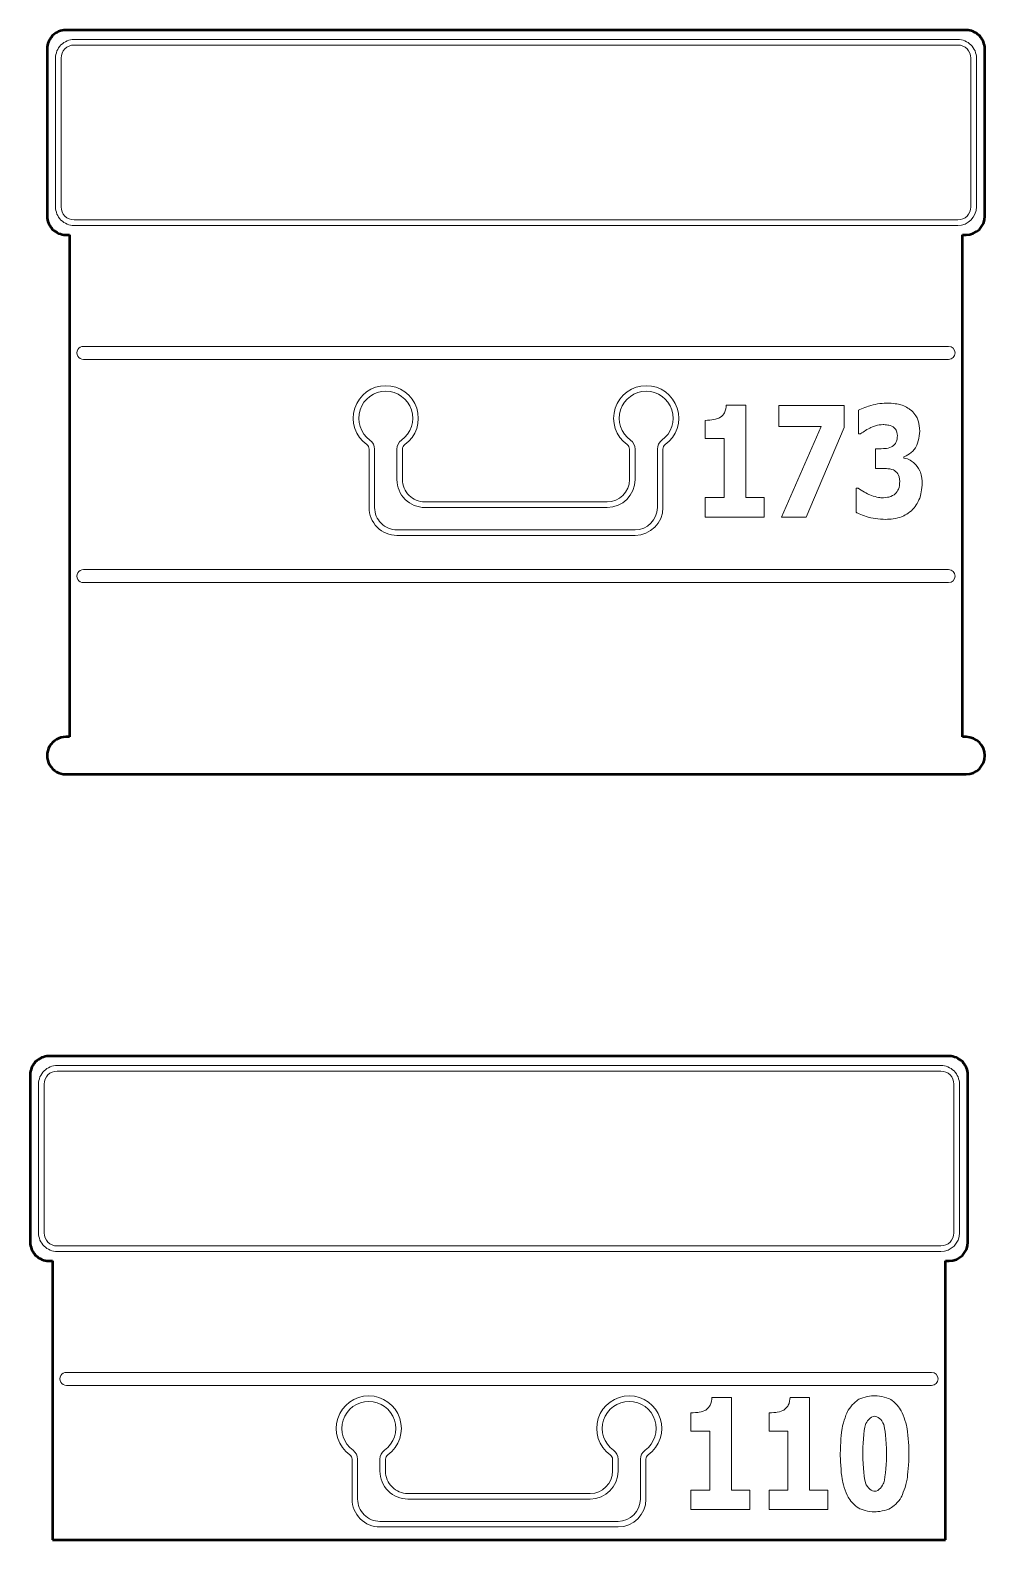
# Model space of a CAD drawing. Header units: millimetres. Extents: x -4457 to 5436, y 521 to 6420.
# Drawn here: x -3771 to -3258, y 2263 to 3074 of the extents above; entities that cross this region are included whole.
import ezdxf

# ---------------------------------------------------------------- set-up
doc = ezdxf.new("R2010")
doc.units = ezdxf.units.MM
doc.header["$MEASUREMENT"] = 0
doc.layers.add('layer 1', color=7, linetype='Continuous')
doc.layers.add('layer 2', color=7, linetype='Continuous')

msp = doc.modelspace()

# ---------------------------------------------------------------- linework, layer by layer
at = {"layer": 'layer 1', "lineweight": 50}
for points, knots in [([(-3752.0515, 3074.3424), (-3754.7036, 3074.3424), (-3757.2472, 3073.2888), (-3759.1225, 3071.4135), (-3759.1225, 3071.4135), (-3760.9979, 3069.5381), (-3762.0515, 3066.9946), (-3762.0515, 3064.3424)], [0, 0, 0, 0, 0.33333333, 0.33333333, 0.33333333, 0.33333333, 1, 1, 1, 1]), ([(-3258.0515, 3064.3424), (-3258.0515, 3066.9946), (-3259.105, 3069.5381), (-3260.9804, 3071.4135), (-3260.9804, 3071.4135), (-3262.8558, 3073.2888), (-3265.3993, 3074.3424), (-3268.0515, 3074.3424)], [0, 0, 0, 0, 0.33333333, 0.33333333, 0.33333333, 0.33333333, 1, 1, 1, 1]), ([(-3762.0515, 2974.3424), (-3762.0515, 2971.6902), (-3760.9979, 2969.1467), (-3759.1225, 2967.2713), (-3759.1225, 2967.2713), (-3757.2472, 2965.396), (-3754.7036, 2964.3424), (-3752.0515, 2964.3424)], [0, 0, 0, 0, 0.33333333, 0.33333333, 0.33333333, 0.33333333, 1, 1, 1, 1]), ([(-3752.0515, 2694.3424), (-3755.6241, 2694.3424), (-3758.9254, 2692.4364), (-3760.7117, 2689.3424), (-3760.7117, 2689.3424), (-3762.498, 2686.2484), (-3762.498, 2682.4364), (-3760.7117, 2679.3424), (-3760.7117, 2679.3424), (-3758.9254, 2676.2484), (-3755.6241, 2674.3424), (-3752.0515, 2674.3424)], [0, 0, 0, 0, 0.25, 0.25, 0.25, 0.25, 0.5, 0.5, 0.5, 0.5, 1, 1, 1, 1]), ([(-3268.0515, 2674.3424), (-3262.5286, 2674.3424), (-3258.0515, 2678.8195), (-3258.0515, 2684.3424), (-3258.0515, 2684.3424), (-3258.0514, 2689.8652), (-3262.5286, 2694.3424), (-3268.0514, 2694.3424)], [0, 0, 0, 0, 0.33333333, 0.33333333, 0.33333333, 0.33333333, 1, 1, 1, 1]), ([(-3761.1669, 2522.7163), (-3763.8191, 2522.7163), (-3766.3626, 2521.6627), (-3768.238, 2519.7873), (-3768.238, 2519.7873), (-3770.1133, 2517.912), (-3771.1669, 2515.3684), (-3771.1669, 2512.7163)], [0, 0, 0, 0, 0.33333333, 0.33333333, 0.33333333, 0.33333333, 1, 1, 1, 1]), ([(-3267.1669, 2512.7163), (-3267.1669, 2515.3684), (-3268.2205, 2517.912), (-3270.0958, 2519.7873), (-3270.0958, 2519.7873), (-3271.9712, 2521.6627), (-3274.5147, 2522.7163), (-3277.1669, 2522.7163)], [0, 0, 0, 0, 0.33333333, 0.33333333, 0.33333333, 0.33333333, 1, 1, 1, 1]), ([(-3771.1669, 2422.7163), (-3771.1669, 2420.0641), (-3770.1133, 2417.5206), (-3768.238, 2415.6452), (-3768.238, 2415.6452), (-3766.3626, 2413.7698), (-3763.8191, 2412.7163), (-3761.1669, 2412.7163)], [0, 0, 0, 0, 0.33333333, 0.33333333, 0.33333333, 0.33333333, 1, 1, 1, 1])]:
    msp.add_open_spline(points, degree=3, knots=knots, dxfattribs=at)
for points in [[(-3268.0515, 3074.3424), (-3268.0515, 3074.3424), (-3752.0515, 3074.3424), (-3752.0515, 3074.3424)], [(-3762.0515, 3064.3424), (-3762.0515, 3064.3424), (-3762.0515, 2974.3424), (-3762.0515, 2974.3424)], [(-3258.0515, 2974.3424), (-3258.0515, 2974.3424), (-3258.0515, 3064.3424), (-3258.0515, 3064.3424)], [(-3268.0515, 2964.3424), (-3262.5286, 2964.3424), (-3258.0515, 2968.8195), (-3258.0515, 2974.3423)], [(-3752.0515, 2964.3424), (-3752.0515, 2964.3424), (-3750.0515, 2964.3424), (-3750.0515, 2964.3424)], [(-3750.0515, 2964.3424), (-3750.0515, 2964.3424), (-3750.0515, 2694.3424), (-3750.0515, 2694.3424)], [(-3270.0515, 2694.3424), (-3270.0515, 2694.3424), (-3270.0515, 2964.3424), (-3270.0515, 2964.3424)], [(-3270.0515, 2964.3424), (-3270.0515, 2964.3424), (-3268.0515, 2964.3424), (-3268.0515, 2964.3424)], [(-3750.0515, 2694.3424), (-3750.0515, 2694.3424), (-3752.0515, 2694.3424), (-3752.0515, 2694.3424)], [(-3268.0515, 2694.3424), (-3268.0515, 2694.3424), (-3270.0515, 2694.3424), (-3270.0515, 2694.3424)], [(-3752.0515, 2674.3424), (-3752.0515, 2674.3424), (-3268.0515, 2674.3424), (-3268.0515, 2674.3424)], [(-3277.1669, 2522.7163), (-3277.1669, 2522.7163), (-3761.1669, 2522.7163), (-3761.1669, 2522.7163)], [(-3771.1669, 2512.7163), (-3771.1669, 2512.7163), (-3771.1669, 2422.7163), (-3771.1669, 2422.7163)], [(-3267.1669, 2422.7163), (-3267.1669, 2422.7163), (-3267.1669, 2512.7163), (-3267.1669, 2512.7163)], [(-3277.1669, 2412.7163), (-3271.6441, 2412.7163), (-3267.1669, 2417.1934), (-3267.1669, 2422.7162)], [(-3761.1669, 2412.7163), (-3761.1669, 2412.7163), (-3759.1669, 2412.7163), (-3759.1669, 2412.7163)], [(-3759.1669, 2412.7163), (-3759.1669, 2412.7163), (-3759.1669, 2262.7163), (-3759.1669, 2262.7163)], [(-3279.1669, 2262.7163), (-3279.1669, 2262.7163), (-3279.1669, 2412.7163), (-3279.1669, 2412.7163)], [(-3279.1669, 2412.7163), (-3279.1669, 2412.7163), (-3277.1669, 2412.7163), (-3277.1669, 2412.7163)], [(-3759.1669, 2262.7163), (-3759.1669, 2262.7163), (-3279.1669, 2262.7163), (-3279.1669, 2262.7163)]]:
    msp.add_open_spline(points, degree=3, dxfattribs=at)
at = {"layer": 'layer 2', "color": 240, "lineweight": 9}
for points, knots in [([(-3747.5515, 3069.3424), (-3750.2036, 3069.3424), (-3752.7472, 3068.2888), (-3754.6225, 3066.4135), (-3754.6225, 3066.4135), (-3756.4979, 3064.5381), (-3757.5515, 3061.9946), (-3757.5515, 3059.3424)], [0, 0, 0, 0, 0.33333333, 0.33333333, 0.33333333, 0.33333333, 1, 1, 1, 1]), ([(-3262.5515, 3059.3424), (-3262.5515, 3061.9946), (-3263.605, 3064.5381), (-3265.4804, 3066.4135), (-3265.4804, 3066.4135), (-3267.3558, 3068.2888), (-3269.8993, 3069.3424), (-3272.5515, 3069.3424)], [0, 0, 0, 0, 0.33333333, 0.33333333, 0.33333333, 0.33333333, 1, 1, 1, 1]), ([(-3747.5515, 3066.3424), (-3749.408, 3066.3424), (-3751.1885, 3065.6049), (-3752.5012, 3064.2921), (-3752.5012, 3064.2921), (-3753.814, 3062.9794), (-3754.5515, 3061.1989), (-3754.5515, 3059.3424)], [0, 0, 0, 0, 0.33333333, 0.33333333, 0.33333333, 0.33333333, 1, 1, 1, 1]), ([(-3265.5515, 3059.3424), (-3265.5515, 3061.1989), (-3266.289, 3062.9794), (-3267.6017, 3064.2921), (-3267.6017, 3064.2921), (-3268.9145, 3065.6049), (-3270.6949, 3066.3424), (-3272.5515, 3066.3424)], [0, 0, 0, 0, 0.33333333, 0.33333333, 0.33333333, 0.33333333, 1, 1, 1, 1]), ([(-3757.5515, 2979.3424), (-3757.5515, 2976.6902), (-3756.4979, 2974.1467), (-3754.6225, 2972.2713), (-3754.6225, 2972.2713), (-3752.7472, 2970.396), (-3750.2036, 2969.3424), (-3747.5515, 2969.3424)], [0, 0, 0, 0, 0.33333333, 0.33333333, 0.33333333, 0.33333333, 1, 1, 1, 1]), ([(-3754.5515, 2979.3424), (-3754.5515, 2977.4859), (-3753.814, 2975.7054), (-3752.5012, 2974.3926), (-3752.5012, 2974.3926), (-3751.1885, 2973.0799), (-3749.408, 2972.3424), (-3747.5515, 2972.3424)], [0, 0, 0, 0, 0.33333333, 0.33333333, 0.33333333, 0.33333333, 1, 1, 1, 1]), ([(-3742.5515, 2904.3424), (-3743.8019, 2904.3424), (-3744.9573, 2903.6753), (-3745.5825, 2902.5924), (-3745.5825, 2902.5924), (-3746.2078, 2901.5095), (-3746.2078, 2900.1753), (-3745.5825, 2899.0924), (-3745.5825, 2899.0924), (-3744.9573, 2898.0095), (-3743.8019, 2897.3424), (-3742.5515, 2897.3424)], [0, 0, 0, 0, 0.25, 0.25, 0.25, 0.25, 0.5, 0.5, 0.5, 0.5, 1, 1, 1, 1]), ([(-3277.5515, 2897.3424), (-3275.6185, 2897.3424), (-3274.0515, 2898.9094), (-3274.0515, 2900.8424), (-3274.0515, 2900.8424), (-3274.0515, 2902.7754), (-3275.6184, 2904.3424), (-3277.5514, 2904.3424)], [0, 0, 0, 0, 0.33333333, 0.33333333, 0.33333333, 0.33333333, 1, 1, 1, 1]), ([(-3569.8076, 2851.5281), (-3563.6529, 2855.9717), (-3561.0649, 2863.8764), (-3563.3999, 2871.0995), (-3563.3999, 2871.0995), (-3565.7349, 2878.3225), (-3572.4603, 2883.2165), (-3580.0514, 2883.2166), (-3580.0514, 2883.2166), (-3587.6425, 2883.2166), (-3594.368, 2878.3226), (-3596.703, 2871.0996), (-3596.703, 2871.0996), (-3599.038, 2863.8765), (-3596.45, 2855.9718), (-3590.2954, 2851.5282)], [0, 0, 0, 0, 0.2, 0.2, 0.2, 0.2, 0.4, 0.4, 0.4, 0.4, 0.6, 0.6, 0.6, 0.6, 1, 1, 1, 1]), ([(-3429.8076, 2851.5281), (-3423.6529, 2855.9717), (-3421.0649, 2863.8764), (-3423.3999, 2871.0995), (-3423.3999, 2871.0995), (-3425.7349, 2878.3225), (-3432.4603, 2883.2165), (-3440.0514, 2883.2166), (-3440.0514, 2883.2166), (-3447.6425, 2883.2166), (-3454.368, 2878.3226), (-3456.703, 2871.0996), (-3456.703, 2871.0996), (-3459.038, 2863.8765), (-3456.45, 2855.9718), (-3450.2954, 2851.5282)], [0, 0, 0, 0, 0.2, 0.2, 0.2, 0.2, 0.4, 0.4, 0.4, 0.4, 0.6, 0.6, 0.6, 0.6, 1, 1, 1, 1]), ([(-3571.5637, 2853.9604), (-3566.4641, 2857.6422), (-3564.3198, 2864.1919), (-3566.2545, 2870.1767), (-3566.2545, 2870.1767), (-3568.1892, 2876.1615), (-3573.7617, 2880.2166), (-3580.0514, 2880.2166), (-3580.0514, 2880.2166), (-3586.3412, 2880.2166), (-3591.9137, 2876.1616), (-3593.8484, 2870.1768), (-3593.8484, 2870.1768), (-3595.7832, 2864.192), (-3593.6388, 2857.6423), (-3588.5393, 2853.9605)], [0, 0, 0, 0, 0.2, 0.2, 0.2, 0.2, 0.4, 0.4, 0.4, 0.4, 0.6, 0.6, 0.6, 0.6, 1, 1, 1, 1]), ([(-3431.5637, 2853.9604), (-3426.4641, 2857.6422), (-3424.3198, 2864.1919), (-3426.2545, 2870.1767), (-3426.2545, 2870.1767), (-3428.1892, 2876.1615), (-3433.7617, 2880.2166), (-3440.0514, 2880.2166), (-3440.0514, 2880.2166), (-3446.3412, 2880.2166), (-3451.9137, 2876.1616), (-3453.8484, 2870.1768), (-3453.8484, 2870.1768), (-3455.7832, 2864.192), (-3453.6388, 2857.6423), (-3448.5393, 2853.9605)], [0, 0, 0, 0, 0.2, 0.2, 0.2, 0.2, 0.4, 0.4, 0.4, 0.4, 0.6, 0.6, 0.6, 0.6, 1, 1, 1, 1]), ([(-3325.9143, 2870.0806), (-3324.2611, 2870.9558), (-3320.6306, 2872.2199), (-3319.2287, 2872.6332), (-3319.2287, 2872.6332), (-3316.4248, 2873.4598), (-3312.1055, 2873.8731), (-3310.6468, 2873.8731)], [0, 0, 0, 0, 0.33333333, 0.33333333, 0.33333333, 0.33333333, 1, 1, 1, 1]), ([(-3310.6468, 2873.8731), (-3307.7943, 2873.8731), (-3304.2773, 2873.2572), (-3303.2319, 2872.9493), (-3303.2319, 2872.9493), (-3301.1412, 2872.3334), (-3298.6371, 2870.8261), (-3297.9078, 2870.2264)], [0, 0, 0, 0, 0.33333333, 0.33333333, 0.33333333, 0.33333333, 1, 1, 1, 1]), ([(-3408.3292, 2864.5862), (-3406.8381, 2864.5862), (-3404.6339, 2864.8293), (-3403.9045, 2864.9509), (-3403.9045, 2864.9509), (-3402.4459, 2865.194), (-3400.8413, 2865.8342), (-3400.4037, 2866.0935)], [0, 0, 0, 0, 0.33333333, 0.33333333, 0.33333333, 0.33333333, 1, 1, 1, 1]), ([(-3400.4037, 2866.0935), (-3399.3664, 2866.7418), (-3398.2806, 2868.1519), (-3397.9969, 2868.6948), (-3397.9969, 2868.6948), (-3397.4297, 2869.7807), (-3397.0812, 2871.9444), (-3397.0488, 2872.7548)], [0, 0, 0, 0, 0.33333333, 0.33333333, 0.33333333, 0.33333333, 1, 1, 1, 1]), ([(-3297.9078, 2870.2264), (-3296.2546, 2868.9622), (-3294.6177, 2866.3853), (-3294.2125, 2865.4128), (-3294.2125, 2865.4128), (-3293.4021, 2863.4679), (-3292.9969, 2860.0644), (-3292.9969, 2858.8488)], [0, 0, 0, 0, 0.33333333, 0.33333333, 0.33333333, 0.33333333, 1, 1, 1, 1]), ([(-3319.8851, 2860.4533), (-3320.7927, 2860.0319), (-3322.2352, 2859.1405), (-3322.7295, 2858.8002), (-3322.7295, 2858.8002), (-3323.7182, 2858.1195), (-3324.6663, 2857.4225), (-3324.8932, 2857.2443)], [0, 0, 0, 0, 0.33333333, 0.33333333, 0.33333333, 0.33333333, 1, 1, 1, 1]), ([(-3312.7376, 2862.301), (-3313.9045, 2862.301), (-3315.7198, 2861.9606), (-3316.3357, 2861.7904), (-3316.3357, 2861.7904), (-3317.5674, 2861.4501), (-3319.3178, 2860.7289), (-3319.8851, 2860.4533)], [0, 0, 0, 0, 0.33333333, 0.33333333, 0.33333333, 0.33333333, 1, 1, 1, 1]), ([(-3307.3891, 2861.0854), (-3308.1671, 2861.5716), (-3309.5771, 2861.9768), (-3310.0877, 2862.0579), (-3310.0877, 2862.0579), (-3311.1088, 2862.2199), (-3312.3648, 2862.301), (-3312.7376, 2862.301)], [0, 0, 0, 0, 0.33333333, 0.33333333, 0.33333333, 0.33333333, 1, 1, 1, 1]), ([(-3305.0553, 2856.3204), (-3305.0553, 2857.5522), (-3305.5091, 2858.9298), (-3305.736, 2859.3107), (-3305.736, 2859.3107), (-3306.1898, 2860.0725), (-3307.065, 2860.8747), (-3307.3891, 2861.0854)], [0, 0, 0, 0, 0.33333333, 0.33333333, 0.33333333, 0.33333333, 1, 1, 1, 1]), ([(-3292.9969, 2858.8488), (-3292.9969, 2855.4128), (-3294.569, 2851.134), (-3295.3551, 2849.8537), (-3295.3551, 2849.8537), (-3296.9272, 2847.2929), (-3300.2741, 2845.2669), (-3301.5545, 2844.8942)], [0, 0, 0, 0, 0.33333333, 0.33333333, 0.33333333, 0.33333333, 1, 1, 1, 1]), ([(-3314.877, 2849.2702), (-3313.4183, 2849.2702), (-3311.4734, 2849.4323), (-3310.8656, 2849.5133), (-3310.8656, 2849.5133), (-3309.6501, 2849.6754), (-3308.1995, 2850.2426), (-3307.7781, 2850.4857)], [0, 0, 0, 0, 0.33333333, 0.33333333, 0.33333333, 0.33333333, 1, 1, 1, 1]), ([(-3307.7781, 2850.4857), (-3306.9353, 2851.0044), (-3306.0277, 2852.1713), (-3305.7846, 2852.6251), (-3305.7846, 2852.6251), (-3305.2984, 2853.5327), (-3305.0553, 2855.5425), (-3305.0553, 2856.3204)], [0, 0, 0, 0, 0.33333333, 0.33333333, 0.33333333, 0.33333333, 1, 1, 1, 1]), ([(-3301.5545, 2844.3107), (-3300.4199, 2844.1162), (-3298.783, 2843.5003), (-3298.2481, 2843.241), (-3298.2481, 2843.241), (-3297.1784, 2842.7224), (-3295.6063, 2841.2961), (-3295.0877, 2840.7127)], [0, 0, 0, 0, 0.33333333, 0.33333333, 0.33333333, 0.33333333, 1, 1, 1, 1]), ([(-3295.0877, 2840.7127), (-3294.1152, 2839.6754), (-3292.9969, 2837.5036), (-3292.6809, 2836.677), (-3292.6809, 2836.677), (-3292.0488, 2835.0238), (-3291.7327, 2831.9282), (-3291.7327, 2830.7937)], [0, 0, 0, 0, 0.33333333, 0.33333333, 0.33333333, 0.33333333, 1, 1, 1, 1]), ([(-3574.0515, 2832.7166), (-3574.0515, 2828.7383), (-3572.4711, 2824.923), (-3569.6581, 2822.11), (-3569.6581, 2822.11), (-3566.845, 2819.2969), (-3563.0297, 2817.7166), (-3559.0515, 2817.7166)], [0, 0, 0, 0, 0.33333333, 0.33333333, 0.33333333, 0.33333333, 1, 1, 1, 1]), ([(-3571.0515, 2832.7166), (-3571.0515, 2829.534), (-3569.7872, 2826.4817), (-3567.5367, 2824.2313), (-3567.5367, 2824.2313), (-3565.2863, 2821.9809), (-3562.2341, 2820.7166), (-3559.0515, 2820.7166)], [0, 0, 0, 0, 0.33333333, 0.33333333, 0.33333333, 0.33333333, 1, 1, 1, 1]), ([(-3307.1947, 2837.8926), (-3308.2319, 2838.3464), (-3310.193, 2838.6219), (-3310.9143, 2838.6462), (-3310.9143, 2838.6462), (-3312.3567, 2838.6948), (-3314.1801, 2838.7191), (-3314.7311, 2838.7191)], [0, 0, 0, 0, 0.33333333, 0.33333333, 0.33333333, 0.33333333, 1, 1, 1, 1]), ([(-3303.7911, 2831.6689), (-3303.7911, 2833.4517), (-3304.407, 2835.2994), (-3304.7149, 2835.7775), (-3304.7149, 2835.7775), (-3305.3308, 2836.7337), (-3306.676, 2837.6657), (-3307.1947, 2837.8926)], [0, 0, 0, 0, 0.33333333, 0.33333333, 0.33333333, 0.33333333, 1, 1, 1, 1]), ([(-3326.1088, 2828.1681), (-3324.3583, 2826.7742), (-3321.1006, 2825.04), (-3319.9094, 2824.5214), (-3319.9094, 2824.5214), (-3317.5269, 2823.4841), (-3314.3908, 2822.9655), (-3313.4183, 2822.9655)], [0, 0, 0, 0, 0.33333333, 0.33333333, 0.33333333, 0.33333333, 1, 1, 1, 1]), ([(-3313.4183, 2822.9655), (-3312.2514, 2822.9655), (-3310.3065, 2823.2248), (-3309.6258, 2823.3545), (-3309.6258, 2823.3545), (-3308.2643, 2823.6138), (-3306.676, 2824.5862), (-3306.2222, 2825.0076)], [0, 0, 0, 0, 0.33333333, 0.33333333, 0.33333333, 0.33333333, 1, 1, 1, 1]), ([(-3306.2222, 2825.0076), (-3305.4767, 2825.6883), (-3304.6663, 2827.0174), (-3304.4475, 2827.5117), (-3304.4475, 2827.5117), (-3304.0099, 2828.5003), (-3303.7911, 2830.7775), (-3303.7911, 2831.6689)], [0, 0, 0, 0, 0.33333333, 0.33333333, 0.33333333, 0.33333333, 1, 1, 1, 1]), ([(-3291.7327, 2830.7937), (-3291.7327, 2827.8439), (-3292.6079, 2823.9541), (-3293.0455, 2822.7467), (-3293.0455, 2822.7467), (-3293.9207, 2820.3318), (-3296.0115, 2817.4387), (-3296.8381, 2816.596)], [0, 0, 0, 0, 0.33333333, 0.33333333, 0.33333333, 0.33333333, 1, 1, 1, 1]), ([(-3589.0515, 2817.7166), (-3589.0515, 2813.7383), (-3587.4711, 2809.923), (-3584.6581, 2807.11), (-3584.6581, 2807.11), (-3581.845, 2804.2969), (-3578.0297, 2802.7166), (-3574.0515, 2802.7166)], [0, 0, 0, 0, 0.33333333, 0.33333333, 0.33333333, 0.33333333, 1, 1, 1, 1]), ([(-3586.0515, 2817.7166), (-3586.0515, 2814.534), (-3584.7872, 2811.4817), (-3582.5367, 2809.2313), (-3582.5367, 2809.2313), (-3580.2863, 2806.9809), (-3577.2341, 2805.7166), (-3574.0515, 2805.7166)], [0, 0, 0, 0, 0.33333333, 0.33333333, 0.33333333, 0.33333333, 1, 1, 1, 1]), ([(-3296.8381, 2816.596), (-3298.5237, 2814.9104), (-3301.6517, 2813.16), (-3302.7943, 2812.7062), (-3302.7943, 2812.7062), (-3305.0796, 2811.7986), (-3309.5285, 2811.3447), (-3311.1817, 2811.3447)], [0, 0, 0, 0, 0.33333333, 0.33333333, 0.33333333, 0.33333333, 1, 1, 1, 1]), ([(-3311.1817, 2811.3447), (-3314.9094, 2811.3447), (-3319.4313, 2812.1227), (-3320.7603, 2812.5117), (-3320.7603, 2812.5117), (-3323.4183, 2813.2896), (-3326.4329, 2814.6511), (-3327.2757, 2815.1373)], [0, 0, 0, 0, 0.33333333, 0.33333333, 0.33333333, 0.33333333, 1, 1, 1, 1]), ([(-3742.5515, 2784.3424), (-3743.8019, 2784.3424), (-3744.9573, 2783.6753), (-3745.5825, 2782.5924), (-3745.5825, 2782.5924), (-3746.2078, 2781.5095), (-3746.2078, 2780.1753), (-3745.5825, 2779.0924), (-3745.5825, 2779.0924), (-3744.9573, 2778.0095), (-3743.8019, 2777.3424), (-3742.5515, 2777.3424)], [0, 0, 0, 0, 0.25, 0.25, 0.25, 0.25, 0.5, 0.5, 0.5, 0.5, 1, 1, 1, 1]), ([(-3277.5515, 2777.3424), (-3275.6185, 2777.3424), (-3274.0515, 2778.9094), (-3274.0515, 2780.8424), (-3274.0515, 2780.8424), (-3274.0515, 2782.7754), (-3275.6184, 2784.3424), (-3277.5514, 2784.3424)], [0, 0, 0, 0, 0.33333333, 0.33333333, 0.33333333, 0.33333333, 1, 1, 1, 1]), ([(-3756.6669, 2517.7163), (-3759.3191, 2517.7163), (-3761.8626, 2516.6627), (-3763.738, 2514.7873), (-3763.738, 2514.7873), (-3765.6133, 2512.912), (-3766.6669, 2510.3684), (-3766.6669, 2507.7163)], [0, 0, 0, 0, 0.33333333, 0.33333333, 0.33333333, 0.33333333, 1, 1, 1, 1]), ([(-3271.6669, 2507.7163), (-3271.6669, 2510.3684), (-3272.7205, 2512.912), (-3274.5958, 2514.7873), (-3274.5958, 2514.7873), (-3276.4712, 2516.6627), (-3279.0147, 2517.7163), (-3281.6669, 2517.7163)], [0, 0, 0, 0, 0.33333333, 0.33333333, 0.33333333, 0.33333333, 1, 1, 1, 1]), ([(-3756.6669, 2514.7163), (-3758.5234, 2514.7163), (-3760.3039, 2513.9788), (-3761.6167, 2512.666), (-3761.6167, 2512.666), (-3762.9294, 2511.3533), (-3763.6669, 2509.5728), (-3763.6669, 2507.7163)], [0, 0, 0, 0, 0.33333333, 0.33333333, 0.33333333, 0.33333333, 1, 1, 1, 1]), ([(-3274.6669, 2507.7163), (-3274.6669, 2509.5728), (-3275.4044, 2511.3533), (-3276.7172, 2512.666), (-3276.7172, 2512.666), (-3278.0299, 2513.9788), (-3279.8104, 2514.7163), (-3281.6669, 2514.7163)], [0, 0, 0, 0, 0.33333333, 0.33333333, 0.33333333, 0.33333333, 1, 1, 1, 1]), ([(-3766.6669, 2427.7163), (-3766.6669, 2425.0641), (-3765.6133, 2422.5206), (-3763.738, 2420.6452), (-3763.738, 2420.6452), (-3761.8626, 2418.7698), (-3759.3191, 2417.7163), (-3756.6669, 2417.7163)], [0, 0, 0, 0, 0.33333333, 0.33333333, 0.33333333, 0.33333333, 1, 1, 1, 1]), ([(-3763.6669, 2427.7163), (-3763.6669, 2425.8597), (-3762.9294, 2424.0793), (-3761.6167, 2422.7665), (-3761.6167, 2422.7665), (-3760.3039, 2421.4538), (-3758.5234, 2420.7163), (-3756.6669, 2420.7163)], [0, 0, 0, 0, 0.33333333, 0.33333333, 0.33333333, 0.33333333, 1, 1, 1, 1]), ([(-3751.6669, 2352.7163), (-3752.9173, 2352.7163), (-3754.0728, 2352.0492), (-3754.698, 2350.9663), (-3754.698, 2350.9663), (-3755.3232, 2349.8834), (-3755.3232, 2348.5492), (-3754.698, 2347.4663), (-3754.698, 2347.4663), (-3754.0728, 2346.3834), (-3752.9173, 2345.7163), (-3751.6669, 2345.7163)], [0, 0, 0, 0, 0.25, 0.25, 0.25, 0.25, 0.5, 0.5, 0.5, 0.5, 1, 1, 1, 1]), ([(-3286.6669, 2345.7163), (-3284.7339, 2345.7163), (-3283.1669, 2347.2833), (-3283.1669, 2349.2162), (-3283.1669, 2349.2162), (-3283.1669, 2351.1492), (-3284.7339, 2352.7162), (-3286.6669, 2352.7163)], [0, 0, 0, 0, 0.33333333, 0.33333333, 0.33333333, 0.33333333, 1, 1, 1, 1]), ([(-3578.923, 2308.4341), (-3572.7684, 2312.8776), (-3570.1804, 2320.7824), (-3572.5154, 2328.0055), (-3572.5154, 2328.0055), (-3574.8503, 2335.2285), (-3581.5758, 2340.1225), (-3589.1669, 2340.1226), (-3589.1669, 2340.1226), (-3596.7579, 2340.1226), (-3603.4834, 2335.2286), (-3605.8184, 2328.0055), (-3605.8184, 2328.0055), (-3608.1534, 2320.7825), (-3605.5655, 2312.8777), (-3599.4109, 2308.4341)], [0, 0, 0, 0, 0.2, 0.2, 0.2, 0.2, 0.4, 0.4, 0.4, 0.4, 0.6, 0.6, 0.6, 0.6, 1, 1, 1, 1]), ([(-3438.923, 2308.4341), (-3432.7684, 2312.8776), (-3430.1804, 2320.7824), (-3432.5154, 2328.0055), (-3432.5154, 2328.0055), (-3434.8503, 2335.2285), (-3441.5758, 2340.1225), (-3449.1669, 2340.1226), (-3449.1669, 2340.1226), (-3456.7579, 2340.1226), (-3463.4834, 2335.2286), (-3465.8184, 2328.0055), (-3465.8184, 2328.0055), (-3468.1534, 2320.7825), (-3465.5655, 2312.8777), (-3459.4109, 2308.4341)], [0, 0, 0, 0, 0.2, 0.2, 0.2, 0.2, 0.4, 0.4, 0.4, 0.4, 0.6, 0.6, 0.6, 0.6, 1, 1, 1, 1]), ([(-3408.0803, 2332.4781), (-3407.043, 2333.1264), (-3405.9571, 2334.5365), (-3405.6735, 2335.0794), (-3405.6735, 2335.0794), (-3405.1062, 2336.1653), (-3404.7577, 2338.329), (-3404.7253, 2339.1394)], [0, 0, 0, 0, 0.33333333, 0.33333333, 0.33333333, 0.33333333, 1, 1, 1, 1]), ([(-3366.0705, 2332.4781), (-3365.0333, 2333.1264), (-3363.9474, 2334.5365), (-3363.6637, 2335.0794), (-3363.6637, 2335.0794), (-3363.0965, 2336.1653), (-3362.748, 2338.329), (-3362.7156, 2339.1394)], [0, 0, 0, 0, 0.33333333, 0.33333333, 0.33333333, 0.33333333, 1, 1, 1, 1]), ([(-3331.5, 2332.3323), (-3329.9765, 2334.9903), (-3326.8647, 2337.6159), (-3325.6897, 2338.2642), (-3325.6897, 2338.2642), (-3323.3396, 2339.5608), (-3318.8906, 2340.2091), (-3317.2537, 2340.2091)], [0, 0, 0, 0, 0.33333333, 0.33333333, 0.33333333, 0.33333333, 1, 1, 1, 1]), ([(-3317.2537, 2340.2091), (-3313.8177, 2340.2091), (-3309.7982, 2338.8477), (-3308.6475, 2338.1669), (-3308.6475, 2338.1669), (-3306.3461, 2336.8055), (-3303.7042, 2333.4344), (-3302.9587, 2332.0891)], [0, 0, 0, 0, 0.33333333, 0.33333333, 0.33333333, 0.33333333, 1, 1, 1, 1]), ([(-3580.6791, 2310.8664), (-3575.5796, 2314.5482), (-3573.4352, 2321.0979), (-3575.3699, 2327.0827), (-3575.3699, 2327.0827), (-3577.3046, 2333.0675), (-3582.8771, 2337.1225), (-3589.1669, 2337.1226), (-3589.1669, 2337.1226), (-3595.4566, 2337.1226), (-3601.0292, 2333.0676), (-3602.9639, 2327.0827), (-3602.9639, 2327.0827), (-3604.8986, 2321.0979), (-3602.7543, 2314.5483), (-3597.6548, 2310.8664)], [0, 0, 0, 0, 0.2, 0.2, 0.2, 0.2, 0.4, 0.4, 0.4, 0.4, 0.6, 0.6, 0.6, 0.6, 1, 1, 1, 1]), ([(-3440.6791, 2310.8664), (-3435.5796, 2314.5482), (-3433.4352, 2321.0979), (-3435.3699, 2327.0827), (-3435.3699, 2327.0827), (-3437.3046, 2333.0675), (-3442.8771, 2337.1225), (-3449.1669, 2337.1226), (-3449.1669, 2337.1226), (-3455.4566, 2337.1226), (-3461.0292, 2333.0676), (-3462.9639, 2327.0827), (-3462.9639, 2327.0827), (-3464.8986, 2321.0979), (-3462.7543, 2314.5483), (-3457.6548, 2310.8664)], [0, 0, 0, 0, 0.2, 0.2, 0.2, 0.2, 0.4, 0.4, 0.4, 0.4, 0.6, 0.6, 0.6, 0.6, 1, 1, 1, 1]), ([(-3416.0057, 2330.9708), (-3414.5146, 2330.9708), (-3412.3104, 2331.2139), (-3411.5811, 2331.3355), (-3411.5811, 2331.3355), (-3410.1224, 2331.5786), (-3408.5179, 2332.2188), (-3408.0803, 2332.4781)], [0, 0, 0, 0, 0.33333333, 0.33333333, 0.33333333, 0.33333333, 1, 1, 1, 1]), ([(-3373.996, 2330.9708), (-3372.5049, 2330.9708), (-3370.3007, 2331.2139), (-3369.5713, 2331.3355), (-3369.5713, 2331.3355), (-3368.1127, 2331.5786), (-3366.5081, 2332.2188), (-3366.0705, 2332.4781)], [0, 0, 0, 0, 0.33333333, 0.33333333, 0.33333333, 0.33333333, 1, 1, 1, 1]), ([(-3335.7302, 2308.9935), (-3335.7302, 2314.3096), (-3335.0819, 2320.7277), (-3334.7577, 2322.6078), (-3334.7577, 2322.6078), (-3334.1094, 2326.3679), (-3332.2618, 2330.9708), (-3331.5, 2332.3323)], [0, 0, 0, 0, 0.33333333, 0.33333333, 0.33333333, 0.33333333, 1, 1, 1, 1]), ([(-3302.9587, 2332.0891), (-3301.5, 2329.4635), (-3300.1224, 2324.2772), (-3299.7982, 2322.3404), (-3299.7982, 2322.3404), (-3299.15, 2318.4668), (-3298.8258, 2311.5057), (-3298.8258, 2308.9935)], [0, 0, 0, 0, 0.33333333, 0.33333333, 0.33333333, 0.33333333, 1, 1, 1, 1]), ([(-3317.2537, 2329.1232), (-3319.5551, 2329.1232), (-3321.6945, 2326.1248), (-3322.1888, 2324.6256), (-3322.1888, 2324.6256), (-3323.1775, 2321.6272), (-3323.6718, 2312.6726), (-3323.6718, 2308.9449)], [0, 0, 0, 0, 0.33333333, 0.33333333, 0.33333333, 0.33333333, 1, 1, 1, 1]), ([(-3310.8841, 2308.9935), (-3310.8841, 2316.4165), (-3311.8566, 2323.1264), (-3312.3428, 2324.6256), (-3312.3428, 2324.6256), (-3313.3153, 2327.624), (-3316.103, 2329.1232), (-3317.2537, 2329.1232)], [0, 0, 0, 0, 0.33333333, 0.33333333, 0.33333333, 0.33333333, 1, 1, 1, 1]), ([(-3331.5487, 2285.7034), (-3333.0073, 2288.329), (-3334.4012, 2293.4992), (-3334.7334, 2295.4279), (-3334.7334, 2295.4279), (-3335.3979, 2299.2853), (-3335.7302, 2306.4003), (-3335.7302, 2308.9935)], [0, 0, 0, 0, 0.33333333, 0.33333333, 0.33333333, 0.33333333, 1, 1, 1, 1]), ([(-3323.6718, 2308.9449), (-3323.6718, 2301.6191), (-3322.6832, 2294.9092), (-3322.1888, 2293.3857), (-3322.1888, 2293.3857), (-3321.2002, 2290.3387), (-3318.4044, 2288.8152), (-3317.2537, 2288.8152)], [0, 0, 0, 0, 0.33333333, 0.33333333, 0.33333333, 0.33333333, 1, 1, 1, 1]), ([(-3317.2537, 2288.8152), (-3314.9846, 2288.8152), (-3312.8615, 2291.8622), (-3312.3671, 2293.3857), (-3312.3671, 2293.3857), (-3311.3785, 2296.4327), (-3310.8841, 2305.3144), (-3310.8841, 2308.9935)], [0, 0, 0, 0, 0.33333333, 0.33333333, 0.33333333, 0.33333333, 1, 1, 1, 1]), ([(-3298.8258, 2308.9935), (-3298.8258, 2303.8071), (-3299.4903, 2297.3242), (-3299.8226, 2295.3793), (-3299.8226, 2295.3793), (-3300.4871, 2291.4895), (-3302.278, 2286.919), (-3303.0073, 2285.6062)], [0, 0, 0, 0, 0.33333333, 0.33333333, 0.33333333, 0.33333333, 1, 1, 1, 1]), ([(-3583.1669, 2299.6226), (-3583.1669, 2295.6443), (-3581.5866, 2291.829), (-3578.7735, 2289.0159), (-3578.7735, 2289.0159), (-3575.9605, 2286.2029), (-3572.1452, 2284.6226), (-3568.1669, 2284.6226)], [0, 0, 0, 0, 0.33333333, 0.33333333, 0.33333333, 0.33333333, 1, 1, 1, 1]), ([(-3580.1669, 2299.6226), (-3580.1669, 2296.44), (-3578.9026, 2293.3877), (-3576.6522, 2291.1373), (-3576.6522, 2291.1373), (-3574.4017, 2288.8868), (-3571.3495, 2287.6226), (-3568.1669, 2287.6226)], [0, 0, 0, 0, 0.33333333, 0.33333333, 0.33333333, 0.33333333, 1, 1, 1, 1]), ([(-3598.1669, 2284.6226), (-3598.1669, 2280.6443), (-3596.5866, 2276.829), (-3593.7735, 2274.0159), (-3593.7735, 2274.0159), (-3590.9605, 2271.2029), (-3587.1452, 2269.6226), (-3583.1669, 2269.6226)], [0, 0, 0, 0, 0.33333333, 0.33333333, 0.33333333, 0.33333333, 1, 1, 1, 1]), ([(-3595.1669, 2284.6226), (-3595.1669, 2281.44), (-3593.9026, 2278.3877), (-3591.6522, 2276.1373), (-3591.6522, 2276.1373), (-3589.4017, 2273.8868), (-3586.3495, 2272.6226), (-3583.1669, 2272.6226)], [0, 0, 0, 0, 0.33333333, 0.33333333, 0.33333333, 0.33333333, 1, 1, 1, 1]), ([(-3317.2537, 2277.7293), (-3320.6248, 2277.7293), (-3324.6443, 2279.0584), (-3325.8112, 2279.7229), (-3325.8112, 2279.7229), (-3328.1451, 2281.0519), (-3330.8031, 2284.3744), (-3331.5487, 2285.7034)], [0, 0, 0, 0, 0.33333333, 0.33333333, 0.33333333, 0.33333333, 1, 1, 1, 1]), ([(-3303.0073, 2285.6062), (-3304.466, 2283.013), (-3307.5292, 2280.3874), (-3308.6961, 2279.7229), (-3308.6961, 2279.7229), (-3311.03, 2278.3938), (-3315.5681, 2277.7293), (-3317.2537, 2277.7293)], [0, 0, 0, 0, 0.33333333, 0.33333333, 0.33333333, 0.33333333, 1, 1, 1, 1])]:
    msp.add_open_spline(points, degree=3, knots=knots, dxfattribs=at)
for points in [[(-3747.5515, 3069.3424), (-3747.5515, 3069.3424), (-3272.5515, 3069.3424), (-3272.5515, 3069.3424)], [(-3272.5515, 3066.3424), (-3272.5515, 3066.3424), (-3747.5515, 3066.3424), (-3747.5515, 3066.3424)], [(-3757.5515, 2979.3424), (-3757.5515, 2979.3424), (-3757.5515, 3059.3424), (-3757.5515, 3059.3424)], [(-3754.5515, 3059.3424), (-3754.5515, 3059.3424), (-3754.5515, 2979.3424), (-3754.5515, 2979.3424)], [(-3265.5515, 2979.3424), (-3265.5515, 2979.3424), (-3265.5515, 3059.3424), (-3265.5515, 3059.3424)], [(-3262.5515, 3059.3424), (-3262.5515, 3059.3424), (-3262.5515, 2979.3424), (-3262.5515, 2979.3424)], [(-3272.5515, 2972.3424), (-3268.6855, 2972.3424), (-3265.5515, 2975.4764), (-3265.5515, 2979.3424)], [(-3272.5515, 2969.3424), (-3267.0286, 2969.3424), (-3262.5515, 2973.8195), (-3262.5515, 2979.3423)], [(-3747.5515, 2972.3424), (-3747.5515, 2972.3424), (-3272.5515, 2972.3424), (-3272.5515, 2972.3424)], [(-3272.5515, 2969.3424), (-3272.5515, 2969.3424), (-3747.5515, 2969.3424), (-3747.5515, 2969.3424)], [(-3742.5515, 2904.3424), (-3742.5515, 2904.3424), (-3277.5515, 2904.3424), (-3277.5515, 2904.3424)], [(-3277.5515, 2897.3424), (-3277.5515, 2897.3424), (-3742.5515, 2897.3424), (-3742.5515, 2897.3424)], [(-3397.0488, 2872.7548), (-3397.0488, 2872.7548), (-3386.5464, 2872.7548), (-3386.5464, 2872.7548)], [(-3386.5464, 2872.7548), (-3386.5464, 2872.7548), (-3386.5464, 2823.0627), (-3386.5464, 2823.0627)], [(-3368.8478, 2872.6089), (-3368.8478, 2872.6089), (-3333.5966, 2872.6089), (-3333.5966, 2872.6089)], [(-3368.8478, 2861.2799), (-3368.8478, 2861.2799), (-3368.8478, 2872.6089), (-3368.8478, 2872.6089)], [(-3333.5966, 2872.6089), (-3333.5966, 2872.6089), (-3333.5966, 2860.6964), (-3333.5966, 2860.6964)], [(-3325.9143, 2857.2443), (-3325.9143, 2857.2443), (-3325.9143, 2870.0806), (-3325.9143, 2870.0806)], [(-3408.3292, 2854.8131), (-3408.3292, 2854.8131), (-3408.3292, 2864.5862), (-3408.3292, 2864.5862)], [(-3345.9953, 2861.2799), (-3345.9953, 2861.2799), (-3368.8478, 2861.2799), (-3368.8478, 2861.2799)], [(-3367.3891, 2812.6089), (-3367.3891, 2812.6089), (-3345.9953, 2861.2799), (-3345.9953, 2861.2799)], [(-3333.5966, 2860.6964), (-3333.5966, 2860.6964), (-3354.018, 2812.6089), (-3354.018, 2812.6089)], [(-3324.8932, 2857.2443), (-3324.8932, 2857.2443), (-3325.9143, 2857.2443), (-3325.9143, 2857.2443)], [(-3589.0515, 2849.0958), (-3589.0515, 2850.0593), (-3589.5142, 2850.9641), (-3590.2954, 2851.5281)], [(-3589.0515, 2817.7166), (-3589.0515, 2817.7166), (-3589.0515, 2849.0958), (-3589.0515, 2849.0958)], [(-3586.0515, 2849.0958), (-3586.0515, 2851.0227), (-3586.977, 2852.8324), (-3588.5393, 2853.9604)], [(-3586.0515, 2849.0958), (-3586.0515, 2849.0958), (-3586.0515, 2817.7166), (-3586.0515, 2817.7166)], [(-3571.5637, 2853.9604), (-3573.126, 2852.8324), (-3574.0515, 2851.0227), (-3574.0515, 2849.0958)], [(-3574.0515, 2832.7166), (-3574.0515, 2832.7166), (-3574.0515, 2849.0958), (-3574.0515, 2849.0958)], [(-3569.8076, 2851.5281), (-3570.5887, 2850.9641), (-3571.0515, 2850.0593), (-3571.0515, 2849.0958)], [(-3571.0515, 2849.0958), (-3571.0515, 2849.0958), (-3571.0515, 2832.7166), (-3571.0515, 2832.7166)], [(-3449.0515, 2849.0958), (-3449.0515, 2850.0593), (-3449.5142, 2850.9641), (-3450.2954, 2851.5281)], [(-3449.0515, 2832.7166), (-3449.0515, 2832.7166), (-3449.0515, 2849.0958), (-3449.0515, 2849.0958)], [(-3446.0515, 2849.0958), (-3446.0515, 2851.0227), (-3446.977, 2852.8324), (-3448.5393, 2853.9604)], [(-3446.0515, 2849.0958), (-3446.0515, 2849.0958), (-3446.0515, 2832.7166), (-3446.0515, 2832.7166)], [(-3431.5637, 2853.9604), (-3433.126, 2852.8324), (-3434.0515, 2851.0227), (-3434.0515, 2849.0958)], [(-3434.0515, 2817.7166), (-3434.0515, 2817.7166), (-3434.0515, 2849.0958), (-3434.0515, 2849.0958)], [(-3429.8076, 2851.5281), (-3430.5887, 2850.9641), (-3431.0515, 2850.0593), (-3431.0515, 2849.0958)], [(-3431.0515, 2849.0958), (-3431.0515, 2849.0958), (-3431.0515, 2817.7166), (-3431.0515, 2817.7166)], [(-3398.2157, 2854.8131), (-3398.2157, 2854.8131), (-3408.3292, 2854.8131), (-3408.3292, 2854.8131)], [(-3398.2157, 2823.0627), (-3398.2157, 2823.0627), (-3398.2157, 2854.8131), (-3398.2157, 2854.8131)], [(-3316.7733, 2849.2702), (-3316.7733, 2849.2702), (-3314.877, 2849.2702), (-3314.877, 2849.2702)], [(-3316.7733, 2838.7191), (-3316.7733, 2838.7191), (-3316.7733, 2849.2702), (-3316.7733, 2849.2702)], [(-3301.5545, 2844.8942), (-3301.5545, 2844.8942), (-3301.5545, 2844.3107), (-3301.5545, 2844.3107)], [(-3461.0515, 2817.7166), (-3452.7672, 2817.7166), (-3446.0515, 2824.4322), (-3446.0515, 2832.7165)], [(-3461.0515, 2820.7166), (-3454.4241, 2820.7166), (-3449.0515, 2826.0891), (-3449.0515, 2832.7165)], [(-3314.7311, 2838.7191), (-3314.7311, 2838.7191), (-3316.7733, 2838.7191), (-3316.7733, 2838.7191)], [(-3327.2757, 2828.1681), (-3327.2757, 2828.1681), (-3326.1088, 2828.1681), (-3326.1088, 2828.1681)], [(-3327.2757, 2815.1373), (-3327.2757, 2815.1373), (-3327.2757, 2828.1681), (-3327.2757, 2828.1681)], [(-3559.0515, 2820.7166), (-3559.0515, 2820.7166), (-3461.0515, 2820.7166), (-3461.0515, 2820.7166)], [(-3461.0515, 2817.7166), (-3461.0515, 2817.7166), (-3559.0515, 2817.7166), (-3559.0515, 2817.7166)], [(-3446.0515, 2805.7166), (-3439.4241, 2805.7166), (-3434.0515, 2811.0891), (-3434.0515, 2817.7165)], [(-3446.0515, 2802.7166), (-3437.7672, 2802.7166), (-3431.0515, 2809.4322), (-3431.0515, 2817.7165)], [(-3408.3292, 2823.0627), (-3408.3292, 2823.0627), (-3398.2157, 2823.0627), (-3398.2157, 2823.0627)], [(-3408.3292, 2812.6089), (-3408.3292, 2812.6089), (-3408.3292, 2823.0627), (-3408.3292, 2823.0627)], [(-3386.5464, 2823.0627), (-3386.5464, 2823.0627), (-3376.676, 2823.0627), (-3376.676, 2823.0627)], [(-3376.676, 2823.0627), (-3376.676, 2823.0627), (-3376.676, 2812.6089), (-3376.676, 2812.6089)], [(-3376.676, 2812.6089), (-3376.676, 2812.6089), (-3408.3292, 2812.6089), (-3408.3292, 2812.6089)], [(-3354.018, 2812.6089), (-3354.018, 2812.6089), (-3367.3891, 2812.6089), (-3367.3891, 2812.6089)], [(-3574.0515, 2805.7166), (-3574.0515, 2805.7166), (-3446.0515, 2805.7166), (-3446.0515, 2805.7166)], [(-3446.0515, 2802.7166), (-3446.0515, 2802.7166), (-3574.0515, 2802.7166), (-3574.0515, 2802.7166)], [(-3742.5515, 2784.3424), (-3742.5515, 2784.3424), (-3277.5515, 2784.3424), (-3277.5515, 2784.3424)], [(-3277.5515, 2777.3424), (-3277.5515, 2777.3424), (-3742.5515, 2777.3424), (-3742.5515, 2777.3424)], [(-3756.6669, 2517.7163), (-3756.6669, 2517.7163), (-3281.6669, 2517.7163), (-3281.6669, 2517.7163)], [(-3281.6669, 2514.7163), (-3281.6669, 2514.7163), (-3756.6669, 2514.7163), (-3756.6669, 2514.7163)], [(-3766.6669, 2427.7163), (-3766.6669, 2427.7163), (-3766.6669, 2507.7163), (-3766.6669, 2507.7163)], [(-3763.6669, 2507.7163), (-3763.6669, 2507.7163), (-3763.6669, 2427.7163), (-3763.6669, 2427.7163)], [(-3274.6669, 2427.7163), (-3274.6669, 2427.7163), (-3274.6669, 2507.7163), (-3274.6669, 2507.7163)], [(-3271.6669, 2507.7163), (-3271.6669, 2507.7163), (-3271.6669, 2427.7163), (-3271.6669, 2427.7163)], [(-3281.6669, 2420.7163), (-3277.8009, 2420.7163), (-3274.6669, 2423.8502), (-3274.6669, 2427.7162)], [(-3281.6669, 2417.7163), (-3276.1441, 2417.7163), (-3271.6669, 2422.1934), (-3271.6669, 2427.7162)], [(-3756.6669, 2420.7163), (-3756.6669, 2420.7163), (-3281.6669, 2420.7163), (-3281.6669, 2420.7163)], [(-3281.6669, 2417.7163), (-3281.6669, 2417.7163), (-3756.6669, 2417.7163), (-3756.6669, 2417.7163)], [(-3751.6669, 2352.7163), (-3751.6669, 2352.7163), (-3286.6669, 2352.7163), (-3286.6669, 2352.7163)], [(-3286.6669, 2345.7163), (-3286.6669, 2345.7163), (-3751.6669, 2345.7163), (-3751.6669, 2345.7163)], [(-3404.7253, 2339.1394), (-3404.7253, 2339.1394), (-3394.2229, 2339.1394), (-3394.2229, 2339.1394)], [(-3394.2229, 2339.1394), (-3394.2229, 2339.1394), (-3394.2229, 2289.4473), (-3394.2229, 2289.4473)], [(-3362.7156, 2339.1394), (-3362.7156, 2339.1394), (-3352.2132, 2339.1394), (-3352.2132, 2339.1394)], [(-3352.2132, 2339.1394), (-3352.2132, 2339.1394), (-3352.2132, 2289.4473), (-3352.2132, 2289.4473)], [(-3416.0057, 2321.1977), (-3416.0057, 2321.1977), (-3416.0057, 2330.9708), (-3416.0057, 2330.9708)], [(-3373.996, 2321.1977), (-3373.996, 2321.1977), (-3373.996, 2330.9708), (-3373.996, 2330.9708)], [(-3405.8923, 2321.1977), (-3405.8923, 2321.1977), (-3416.0057, 2321.1977), (-3416.0057, 2321.1977)], [(-3405.8923, 2289.4473), (-3405.8923, 2289.4473), (-3405.8923, 2321.1977), (-3405.8923, 2321.1977)], [(-3363.8825, 2321.1977), (-3363.8825, 2321.1977), (-3373.996, 2321.1977), (-3373.996, 2321.1977)], [(-3363.8825, 2289.4473), (-3363.8825, 2289.4473), (-3363.8825, 2321.1977), (-3363.8825, 2321.1977)], [(-3598.1669, 2306.0018), (-3598.1669, 2306.9653), (-3598.6297, 2307.8701), (-3599.4108, 2308.4341)], [(-3598.1669, 2284.6226), (-3598.1669, 2284.6226), (-3598.1669, 2306.0018), (-3598.1669, 2306.0018)], [(-3595.1669, 2306.0018), (-3595.1669, 2307.9287), (-3596.0924, 2309.7384), (-3597.6547, 2310.8664)], [(-3595.1669, 2306.0018), (-3595.1669, 2306.0018), (-3595.1669, 2284.6226), (-3595.1669, 2284.6226)], [(-3580.6791, 2310.8664), (-3582.2414, 2309.7384), (-3583.1669, 2307.9287), (-3583.1669, 2306.0018)], [(-3583.1669, 2299.6226), (-3583.1669, 2299.6226), (-3583.1669, 2306.0018), (-3583.1669, 2306.0018)], [(-3578.923, 2308.4341), (-3579.7042, 2307.8701), (-3580.1669, 2306.9653), (-3580.1669, 2306.0018)], [(-3580.1669, 2306.0018), (-3580.1669, 2306.0018), (-3580.1669, 2299.6226), (-3580.1669, 2299.6226)], [(-3458.1669, 2306.0018), (-3458.1669, 2306.9653), (-3458.6297, 2307.8701), (-3459.4108, 2308.4341)], [(-3458.1669, 2299.6226), (-3458.1669, 2299.6226), (-3458.1669, 2306.0018), (-3458.1669, 2306.0018)], [(-3455.1669, 2306.0018), (-3455.1669, 2307.9287), (-3456.0924, 2309.7384), (-3457.6547, 2310.8664)], [(-3455.1669, 2306.0018), (-3455.1669, 2306.0018), (-3455.1669, 2299.6226), (-3455.1669, 2299.6226)], [(-3440.6791, 2310.8664), (-3442.2414, 2309.7384), (-3443.1669, 2307.9287), (-3443.1669, 2306.0018)], [(-3443.1669, 2284.6226), (-3443.1669, 2284.6226), (-3443.1669, 2306.0018), (-3443.1669, 2306.0018)], [(-3438.923, 2308.4341), (-3439.7042, 2307.8701), (-3440.1669, 2306.9653), (-3440.1669, 2306.0018)], [(-3440.1669, 2306.0018), (-3440.1669, 2306.0018), (-3440.1669, 2284.6226), (-3440.1669, 2284.6226)], [(-3470.1669, 2284.6226), (-3461.8827, 2284.6226), (-3455.1669, 2291.3382), (-3455.1669, 2299.6225)], [(-3470.1669, 2287.6226), (-3463.5395, 2287.6226), (-3458.1669, 2292.9951), (-3458.1669, 2299.6225)], [(-3416.0057, 2289.4473), (-3416.0057, 2289.4473), (-3405.8923, 2289.4473), (-3405.8923, 2289.4473)], [(-3416.0057, 2278.9935), (-3416.0057, 2278.9935), (-3416.0057, 2289.4473), (-3416.0057, 2289.4473)], [(-3394.2229, 2289.4473), (-3394.2229, 2289.4473), (-3384.3525, 2289.4473), (-3384.3525, 2289.4473)], [(-3384.3525, 2289.4473), (-3384.3525, 2289.4473), (-3384.3525, 2278.9935), (-3384.3525, 2278.9935)], [(-3373.996, 2289.4473), (-3373.996, 2289.4473), (-3363.8825, 2289.4473), (-3363.8825, 2289.4473)], [(-3373.996, 2278.9935), (-3373.996, 2278.9935), (-3373.996, 2289.4473), (-3373.996, 2289.4473)], [(-3352.2132, 2289.4473), (-3352.2132, 2289.4473), (-3342.3428, 2289.4473), (-3342.3428, 2289.4473)], [(-3342.3428, 2289.4473), (-3342.3428, 2289.4473), (-3342.3428, 2278.9935), (-3342.3428, 2278.9935)], [(-3568.1669, 2287.6226), (-3568.1669, 2287.6226), (-3470.1669, 2287.6226), (-3470.1669, 2287.6226)], [(-3470.1669, 2284.6226), (-3470.1669, 2284.6226), (-3568.1669, 2284.6226), (-3568.1669, 2284.6226)], [(-3455.1669, 2272.6226), (-3448.5395, 2272.6226), (-3443.1669, 2277.9951), (-3443.1669, 2284.6225)], [(-3455.1669, 2269.6226), (-3446.8827, 2269.6226), (-3440.1669, 2276.3382), (-3440.1669, 2284.6225)], [(-3583.1669, 2272.6226), (-3583.1669, 2272.6226), (-3455.1669, 2272.6226), (-3455.1669, 2272.6226)], [(-3384.3525, 2278.9935), (-3384.3525, 2278.9935), (-3416.0057, 2278.9935), (-3416.0057, 2278.9935)], [(-3342.3428, 2278.9935), (-3342.3428, 2278.9935), (-3373.996, 2278.9935), (-3373.996, 2278.9935)], [(-3455.1669, 2269.6226), (-3455.1669, 2269.6226), (-3583.1669, 2269.6226), (-3583.1669, 2269.6226)]]:
    msp.add_open_spline(points, degree=3, dxfattribs=at)

doc.saveas('drawing.dxf')
